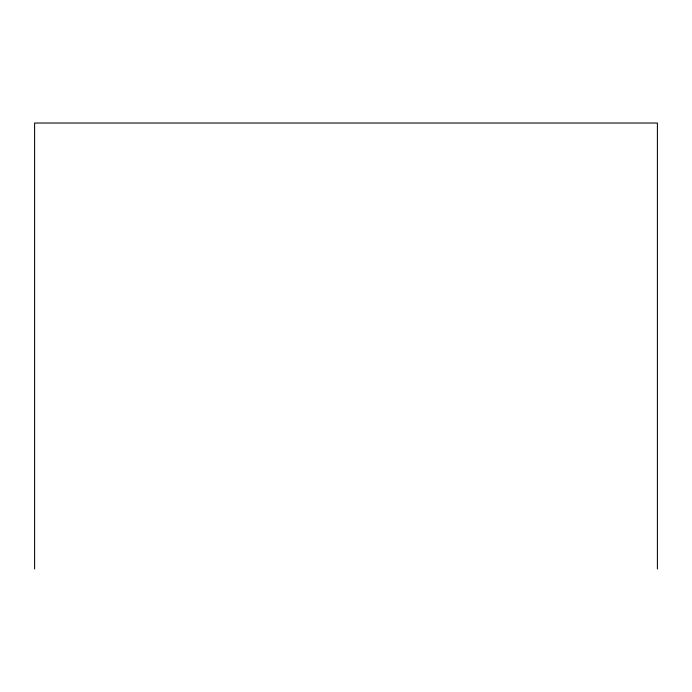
<?xml version="1.0" encoding="UTF-8"?>
<svg xmlns="http://www.w3.org/2000/svg" width="692" height="692" viewBox="0 0 692 692"><rect width="100%" height="100%" fill="white"/><g stroke="black" fill="none" stroke-linecap="round" stroke-linejoin="round"><path stroke-width="1.04" d="M657.4 568.971L657.4 123.029L34.6 123.029L34.6 568.971"/></g></svg>
